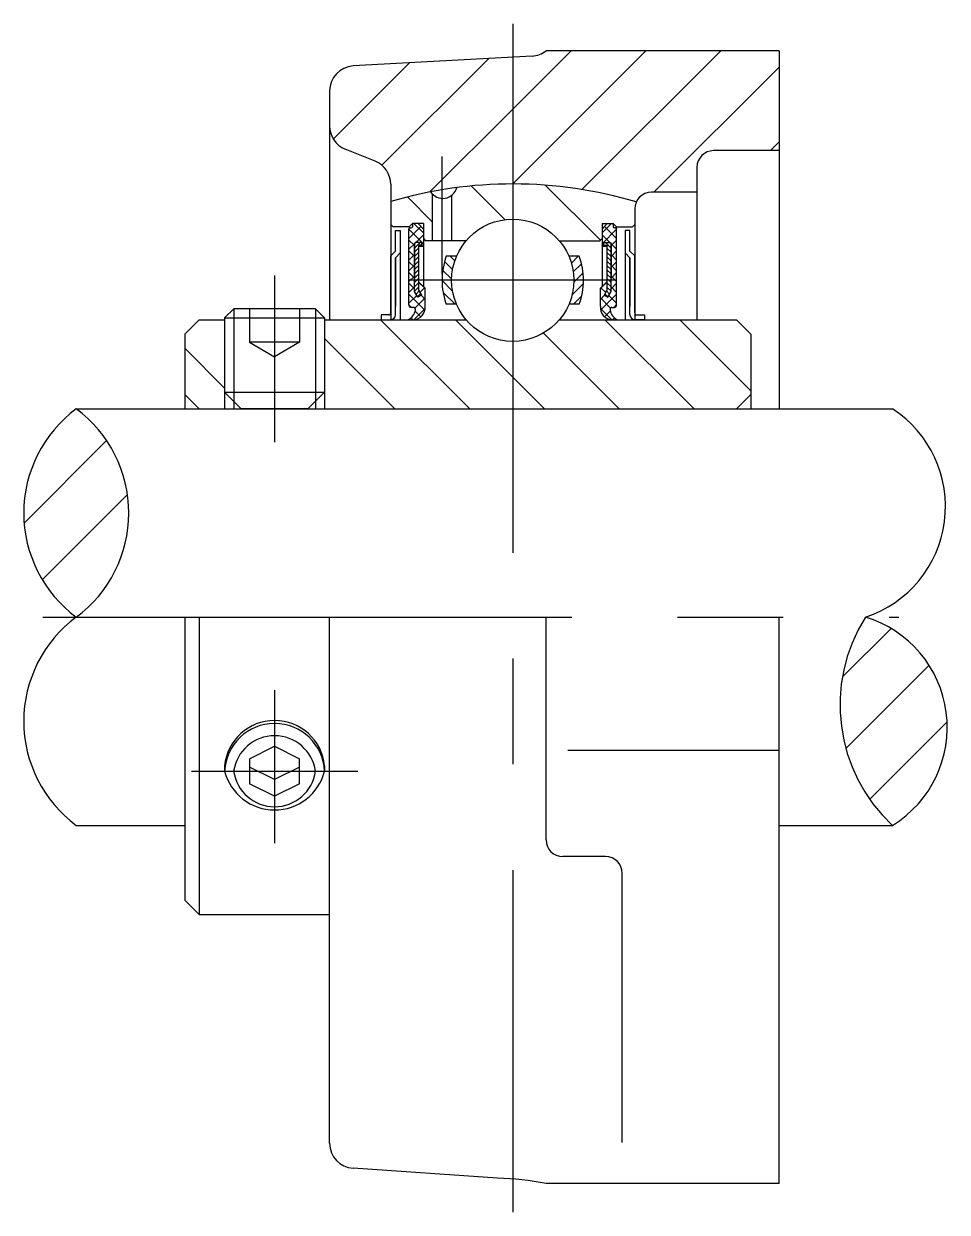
# Model space of a CAD drawing. Extents: x -67 to 151, y -79 to 36.
# Drawn here: x 95.4 to 150.9, y -35.7 to 35.6 of the extents above; entities that cross this region are included whole.
import ezdxf

# ---------------------------------------------------------------- set-up
doc = ezdxf.new("R2010")
doc.units = 0
for name, pattern in [('CENTER', [50.8, 31.75, -6.35, 6.35, -6.35]), ('DASHED', [19.05, 12.7, -6.35]), ('PHANTOM', [63.5, 31.75, -6.35, 6.35, -6.35, 6.35, -6.35])]:
    doc.linetypes.add(name, pattern=pattern)
doc.layers.get('0').update_dxf_attribs({"linetype": 'CONTINUOUS'})
doc.layers.add('CENTER', color=1, linetype='CENTER')

msp = doc.modelspace()

# ---------------------------------------------------------------- linework, layer by layer
at = {"color": 7, "linetype": 'CONTINUOUS'}
for p, q in [((125.946, 33.682), (115.197, 33.083)), ((140.785, 34), (126.785, 34)), ((140.785, 34), (140.785, 12.5)), ((113.785, 31.586), (113.785, 17.853)), ((116.515, 27.377), (114.728, 28.092)), ((140.785, 28), (136.847, 28)), ((135.847, 27), (135.847, 17.853)), ((117.458, 25.984), (117.458, 17.853)), ((119.974, 22.591), (119.974, 25.379)), ((121.129, 22.591), (121.129, 25.331)), ((135.847, 25.5), (133.112, 25.5)), ((132.112, 24.5), (132.112, 17.853)), ((117.603, 23.429), (117.458, 23.573)), ((118.758, 23.631), (118.556, 23.429)), ((119.423, 23.631), (118.758, 23.631)), ((118.758, 23.631), (118.758, 23.432)), ((119.115, 23.631), (118.806, 23.631)), ((119.115, 23.631), (119.423, 23.285)), ((119.423, 23.631), (119.423, 19.841)), ((130.147, 23.631), (130.812, 23.631)), ((130.455, 23.631), (130.147, 23.285)), ((130.147, 23.631), (130.147, 19.841)), ((130.455, 23.631), (130.764, 23.631)), ((130.812, 23.631), (131.014, 23.429)), ((130.812, 23.631), (130.812, 23.432)), ((131.967, 23.429), (132.112, 23.573)), ((118.556, 23.429), (117.603, 23.429)), ((117.746, 21.977), (117.746, 23.214)), ((117.746, 23.214), (118.034, 23.214)), ((117.746, 22.302), (117.746, 23.034)), ((118.034, 23.214), (118.034, 17.853)), ((118.553, 20.44), (118.553, 23.32)), ((118.553, 18.731), (118.553, 23.32)), ((118.621, 23.363), (118.596, 23.363)), ((118.621, 23.363), (118.69, 23.363)), ((119.423, 23.285), (119.423, 22.276)), ((130.147, 23.285), (130.147, 22.276)), ((130.949, 23.363), (130.88, 23.363)), ((130.949, 23.363), (130.974, 23.363)), ((131.014, 23.429), (131.967, 23.429)), ((131.017, 18.731), (131.017, 23.32)), ((131.017, 20.44), (131.017, 23.32)), ((131.536, 23.214), (131.536, 17.853)), ((131.824, 23.214), (131.536, 23.214)), ((131.824, 21.977), (131.824, 23.214)), ((131.824, 22.302), (131.824, 23.034)), ((118.885, 19.551), (118.885, 22.407)), ((118.885, 22.407), (118.885, 20.342)), ((119.333, 22.496), (118.975, 22.496)), ((119.333, 22.496), (118.975, 22.496)), ((119.135, 22.292), (119.135, 19.627)), ((119.135, 22.286), (119.135, 22.192)), ((119.135, 22.276), (119.423, 22.276)), ((119.423, 22.276), (119.135, 22.276)), ((119.333, 22.322), (119.171, 22.322)), ((119.333, 22.322), (119.333, 22.496)), ((119.333, 22.496), (119.333, 22.322)), ((119.423, 22.721), (119.553, 22.591)), ((121.983, 22.591), (119.553, 22.591)), ((127.587, 22.591), (130.017, 22.591)), ((130.147, 22.721), (130.017, 22.591)), ((130.147, 22.276), (130.435, 22.276)), ((130.435, 22.276), (130.147, 22.276)), ((130.237, 22.496), (130.595, 22.496)), ((130.237, 22.496), (130.595, 22.496)), ((130.237, 22.496), (130.237, 22.322)), ((130.237, 22.322), (130.237, 22.496)), ((130.237, 22.322), (130.399, 22.322)), ((130.435, 22.292), (130.435, 19.627)), ((130.435, 22.286), (130.435, 22.192)), ((130.685, 22.407), (130.685, 20.342)), ((130.685, 19.551), (130.685, 22.407)), ((117.746, 21.977), (117.458, 21.69)), ((117.458, 18.256), (117.458, 21.69)), ((117.746, 21.571), (118.034, 21.858)), ((117.746, 18.141), (117.746, 21.571)), ((117.746, 18.757), (117.746, 21.571)), ((117.746, 18.757), (117.746, 21.571)), ((117.746, 21.571), (117.746, 18.642)), ((121.412, 21.667), (120.792, 21.667)), ((128.778, 21.667), (128.158, 21.667)), ((131.824, 21.571), (131.536, 21.858)), ((131.824, 21.977), (132.112, 21.69)), ((131.824, 21.571), (131.824, 18.642)), ((131.824, 18.141), (131.824, 21.571)), ((131.824, 18.757), (131.824, 21.571)), ((131.824, 18.757), (131.824, 21.571)), ((132.112, 18.256), (132.112, 21.69)), ((119.523, 19.741), (119.135, 20.129)), ((130.047, 19.741), (130.435, 20.129)), ((119.081, 19.211), (118.885, 19.551)), ((119.302, 19.33), (119.081, 19.211)), ((119.135, 19.627), (119.135, 19.619)), ((119.135, 19.619), (119.302, 19.33)), ((119.523, 18.653), (119.523, 19.741)), ((130.047, 18.653), (130.047, 19.741)), ((130.435, 19.619), (130.268, 19.33)), ((130.268, 19.33), (130.489, 19.211)), ((130.435, 19.627), (130.435, 19.619)), ((130.489, 19.211), (130.685, 19.551)), ((118.807, 18.594), (118.69, 18.594)), ((121.412, 18.778), (120.792, 18.778)), ((128.778, 18.778), (128.158, 18.778)), ((130.763, 18.594), (130.88, 18.594)), ((105.085, 16.987), (105.952, 17.853)), ((105.952, 17.853), (107.485, 17.853)), ((108.027, 18.5), (107.485, 17.958)), ((107.485, 17.958), (113.485, 17.958)), ((107.485, 17.958), (107.485, 13.5)), ((112.944, 18.5), (108.027, 18.5)), ((112.944, 18.5), (113.485, 17.958)), ((113.485, 17.958), (113.485, 13.5)), ((113.485, 17.853), (121.983, 17.853)), ((116.883, 18.141), (116.883, 17.853)), ((117.343, 18.141), (116.883, 18.141)), ((116.883, 17.853), (117.458, 17.853)), ((127.587, 17.853), (138.218, 17.853)), ((132.687, 17.853), (132.112, 17.853)), ((132.227, 18.141), (132.687, 18.141)), ((132.687, 18.141), (132.687, 17.853)), ((138.218, 17.853), (139.085, 16.987)), ((105.085, 16.987), (105.085, 12.5)), ((139.085, 16.987), (139.085, 12.5)), ((105.085, 13.367), (105.952, 12.5)), ((107.485, 13.5), (113.485, 13.5)), ((107.485, 13.5), (108.485, 12.5)), ((108.027, 12.958), (108.027, 12.5)), ((113.485, 13.5), (112.485, 12.5)), ((112.944, 12.958), (112.944, 12.5)), ((138.218, 12.5), (139.085, 13.367)), ((105.085, 12.5), (140.78, 12.5)), ((112.485, 12.5), (108.485, 12.5)), ((105.085, 0), (105.085, -16.987)), ((105.952, 0), (105.952, -17.853)), ((113.785, -31.586), (113.785, 0)), ((126.785, -13.377), (126.785, 0)), ((140.785, -34), (140.785, 0)), ((108.985, -8.5), (110.485, -7.75)), ((110.485, -7.75), (111.985, -8.5)), ((108.985, -8.5), (108.985, -10)), ((111.985, -10), (111.985, -8.5)), ((107.485, -8.927), (107.485, -9.25)), ((110.485, -9.75), (108.985, -9)), ((111.985, -9), (110.485, -9.75)), ((113.485, -8.927), (113.485, -9.25)), ((110.485, -9.75), (110.485, -10.75)), ((110.485, -10.75), (108.985, -10)), ((111.985, -10), (110.485, -10.75)), ((130.358, -14.377), (127.785, -14.377)), ((131.358, -31.536), (131.358, -15.377)), ((105.085, -16.987), (105.952, -17.853)), ((105.952, -17.853), (113.785, -17.853)), ((123.873, -33.682), (115.197, -33.083)), ((140.785, -34), (126.785, -34))]:
    msp.add_line(p, q, dxfattribs=at)
at = {"color": 3, "linetype": 'CONTINUOUS'}
for p, q in [((116.93, 27.127), (123.339, 33.536)), ((124.785, 30.492), (128.293, 34)), ((124.785, 26.002), (132.783, 34)), ((128.939, 25.666), (137.273, 34)), ((114.009, 28.696), (118.584, 33.272)), ((133.263, 25.5), (140.785, 33.022)), ((119.813, 25.52), (124.785, 30.492)), ((140.253, 28), (140.785, 28.532)), ((124.314, 23.861), (122.294, 25.88)), ((124.783, 26), (124.785, 26.002)), ((130.045, 22.619), (126.738, 25.927)), ((119.974, 23.71), (118.464, 25.22)), ((118.758, 23.587), (118.802, 23.631)), ((119.423, 23.061), (118.852, 23.631)), ((130.147, 23.061), (130.718, 23.631)), ((130.812, 23.587), (130.768, 23.631)), ((118.553, 22.733), (119.273, 23.453)), ((119.423, 22.412), (118.553, 23.282)), ((118.964, 22.496), (119.423, 22.954)), ((130.147, 22.412), (131.017, 23.282)), ((130.606, 22.496), (130.147, 22.954)), ((131.017, 22.733), (130.297, 23.453)), ((118.885, 22.301), (118.553, 22.634)), ((118.553, 22.084), (118.885, 22.417)), ((118.885, 22.417), (118.964, 22.496)), ((118.885, 22.157), (119.224, 22.496)), ((118.885, 21.898), (119.135, 22.148)), ((119.309, 22.322), (119.333, 22.346)), ((119.393, 22.276), (119.423, 22.306)), ((130.177, 22.276), (130.147, 22.306)), ((130.261, 22.322), (130.237, 22.346)), ((130.685, 22.157), (130.346, 22.496)), ((130.685, 21.898), (130.435, 22.148)), ((130.685, 22.417), (130.606, 22.496)), ((130.685, 22.301), (131.017, 22.634)), ((131.017, 22.084), (130.685, 22.417)), ((118.885, 21.653), (118.553, 21.985)), ((118.553, 21.436), (118.885, 21.768)), ((118.885, 21.638), (119.135, 21.888)), ((118.885, 21.379), (119.135, 21.629)), ((121.305, 21.385), (121.024, 21.667)), ((128.306, 21.253), (128.72, 21.667)), ((130.685, 21.638), (130.435, 21.888)), ((130.685, 21.379), (130.435, 21.629)), ((130.685, 21.653), (131.017, 21.985)), ((131.017, 21.436), (130.685, 21.768)), ((118.885, 21.004), (118.553, 21.336)), ((118.553, 20.787), (118.885, 21.119)), ((118.885, 21.119), (119.135, 21.37)), ((118.885, 20.86), (119.135, 21.11)), ((118.885, 20.6), (119.135, 20.851)), ((121.117, 20.277), (120.58, 20.814)), ((121.174, 20.869), (120.691, 21.351)), ((128.42, 20.719), (128.915, 21.213)), ((130.685, 21.119), (130.435, 21.37)), ((130.685, 20.86), (130.435, 21.11)), ((130.685, 20.6), (130.435, 20.851)), ((130.685, 21.004), (131.017, 21.336)), ((131.017, 20.787), (130.685, 21.119)), ((118.885, 20.356), (118.553, 20.688)), ((118.553, 20.139), (118.885, 20.471)), ((118.885, 19.707), (118.553, 20.039)), ((118.885, 20.341), (119.135, 20.591)), ((118.885, 20.082), (119.135, 20.332)), ((118.885, 19.822), (119.135, 20.072)), ((119.523, 19.717), (119.135, 20.105)), ((119.135, 20.072), (119.163, 20.101)), ((121.174, 19.571), (120.538, 20.207)), ((128.349, 19.35), (129.027, 20.029)), ((128.452, 20.102), (128.572, 20.222)), ((128.572, 20.222), (129.009, 20.659)), ((130.047, 19.717), (130.435, 20.105)), ((130.435, 20.072), (130.407, 20.101)), ((130.685, 20.341), (130.435, 20.591)), ((130.685, 20.082), (130.435, 20.332)), ((130.685, 19.822), (130.435, 20.072)), ((130.685, 20.356), (131.017, 20.688)), ((131.017, 20.139), (130.685, 20.471)), ((130.685, 19.707), (131.017, 20.039)), ((118.553, 19.49), (118.885, 19.822)), ((119.512, 18.431), (118.553, 19.391)), ((118.553, 18.841), (119.023, 19.312)), ((118.885, 19.563), (119.135, 19.813)), ((118.976, 19.394), (119.159, 19.577)), ((119.07, 19.23), (119.254, 19.413)), ((119.206, 19.495), (119.488, 19.776)), ((119.523, 19.069), (119.276, 19.316)), ((121.319, 18.778), (120.601, 19.496)), ((128.425, 18.778), (128.925, 19.278)), ((130.047, 19.069), (130.294, 19.316)), ((130.058, 18.431), (131.017, 19.391)), ((130.364, 19.495), (130.082, 19.776)), ((130.5, 19.23), (130.316, 19.413)), ((130.595, 19.394), (130.411, 19.577)), ((130.685, 19.563), (130.435, 19.813)), ((131.017, 18.841), (130.547, 19.312)), ((131.017, 19.49), (130.685, 19.822)), ((118.701, 18.594), (118.553, 18.742)), ((118.908, 18.549), (119.523, 19.163)), ((130.662, 18.549), (130.047, 19.163)), ((130.869, 18.594), (131.017, 18.742)), ((108.027, 18.5), (108.027, 12.958)), ((112.944, 18.5), (112.944, 12.958)), ((122.204, 12.5), (116.851, 17.853)), ((118.793, 17.853), (118.679, 17.967)), ((118.864, 17.856), (119.524, 18.516)), ((119.27, 18.025), (118.929, 18.365)), ((124.785, 14.409), (121.341, 17.853)), ((130.706, 17.856), (130.046, 18.516)), ((130.3, 18.025), (130.641, 18.365)), ((135.674, 12.5), (130.321, 17.853)), ((130.777, 17.853), (130.891, 17.967)), ((139.085, 13.579), (134.811, 17.853)), ((117.714, 12.5), (113.485, 16.729)), ((131.184, 12.5), (126.632, 17.052)), ((107.485, 13.748), (105.085, 16.148)), ((126.694, 12.5), (124.785, 14.409)), ((107.485, 13.5), (107.485, 12.5)), ((113.485, 13.5), (113.485, 12.5))]:
    msp.add_line(p, q, dxfattribs=at)
at = {"color": 3, "linetype": 'DASHED'}
for p, q in [((108.985, 18.5), (108.985, 16.5)), ((110.485, 18.5), (110.485, 16.5)), ((111.985, 18.5), (111.985, 16.5)), ((111.985, 16.5), (108.985, 16.5)), ((108.985, 16.5), (110.485, 15.634)), ((111.985, 16.5), (110.485, 15.634)), ((140.785, -8), (126.785, -8))]:
    msp.add_line(p, q, dxfattribs=at)
at = {"color": 3, "linetype": 'PHANTOM'}
for p, q in [((98.577, 12.5), (105.085, 12.5)), ((139.085, 12.5), (147.589, 12.5)), ((95.447, 5.644), (100.4, 10.598)), ((96.536, 2.243), (101.651, 7.358)), ((144.58, -3.594), (147.498, -0.676)), ((144.785, -7.879), (149.78, -2.884)), ((146.221, -10.933), (150.865, -6.289)), ((98.577, -12.5), (105.085, -12.5)), ((140.785, -12.5), (147.589, -12.5))]:
    msp.add_line(p, q, dxfattribs=at)
at = {"color": 7, "linetype": 'CONTINUOUS'}
for points in [[(118.596, 23.363, 0), (118.595, 23.363, 0), (118.595, 23.363, 0), (118.594, 23.363, 0), (118.594, 23.363, 0), (118.593, 23.363, 0), (118.593, 23.363, 0), (118.592, 23.363, 0), (118.592, 23.363, 0), (118.591, 23.363, 0), (118.591, 23.363, 0), (118.59, 23.363, 0), (118.589, 23.363, 0), (118.589, 23.363, 0), (118.588, 23.363, 0), (118.588, 23.363, 0), (118.587, 23.362, 0), (118.587, 23.362, 0), (118.586, 23.362, 0), (118.586, 23.362, 0), (118.585, 23.362, 0), (118.585, 23.362, 0), (118.584, 23.362, 0), (118.584, 23.361, 0), (118.583, 23.361, 0), (118.583, 23.361, 0), (118.582, 23.361, 0), (118.582, 23.361, 0), (118.581, 23.361, 0), (118.581, 23.36, 0), (118.58, 23.36, 0), (118.58, 23.36, 0), (118.579, 23.36, 0), (118.579, 23.36, 0), (118.578, 23.36, 0), (118.578, 23.359, 0), (118.577, 23.359, 0), (118.577, 23.359, 0), (118.576, 23.359, 0), (118.576, 23.358, 0), (118.575, 23.358, 0), (118.575, 23.358, 0), (118.575, 23.358, 0), (118.574, 23.357, 0), (118.574, 23.357, 0), (118.573, 23.357, 0), (118.573, 23.357, 0), (118.572, 23.356, 0), (118.572, 23.356, 0), (118.571, 23.356, 0), (118.571, 23.355, 0), (118.571, 23.355, 0), (118.57, 23.355, 0), (118.57, 23.354, 0), (118.569, 23.354, 0), (118.569, 23.354, 0), (118.568, 23.353, 0), (118.568, 23.353, 0), (118.568, 23.353, 0), (118.567, 23.352, 0), (118.567, 23.352, 0), (118.566, 23.352, 0), (118.566, 23.351, 0), (118.566, 23.351, 0), (118.565, 23.351, 0), (118.565, 23.35, 0), (118.565, 23.35, 0), (118.564, 23.349, 0), (118.564, 23.349, 0), (118.563, 23.349, 0), (118.563, 23.348, 0), (118.563, 23.348, 0), (118.562, 23.347, 0), (118.562, 23.347, 0), (118.562, 23.347, 0), (118.561, 23.346, 0), (118.561, 23.346, 0), (118.561, 23.345, 0), (118.561, 23.345, 0), (118.56, 23.345, 0), (118.56, 23.344, 0), (118.56, 23.344, 0), (118.559, 23.343, 0), (118.559, 23.343, 0), (118.559, 23.342, 0), (118.559, 23.342, 0), (118.558, 23.341, 0), (118.558, 23.341, 0), (118.558, 23.34, 0), (118.558, 23.34, 0), (118.557, 23.34, 0), (118.557, 23.339, 0), (118.557, 23.338, 0), (118.557, 23.338, 0), (118.556, 23.337, 0), (118.556, 23.337, 0), (118.556, 23.337, 0), (118.556, 23.336, 0), (118.556, 23.336, 0), (118.555, 23.335, 0), (118.555, 23.335, 0), (118.555, 23.334, 0), (118.555, 23.334, 0), (118.555, 23.333, 0), (118.555, 23.333, 0), (118.554, 23.332, 0), (118.554, 23.332, 0), (118.554, 23.331, 0), (118.554, 23.331, 0), (118.554, 23.33, 0), (118.554, 23.329, 0), (118.554, 23.329, 0), (118.553, 23.328, 0), (118.553, 23.328, 0), (118.553, 23.327, 0), (118.553, 23.327, 0), (118.553, 23.326, 0), (118.553, 23.326, 0), (118.553, 23.325, 0), (118.553, 23.325, 0), (118.553, 23.324, 0), (118.553, 23.324, 0), (118.553, 23.323, 0), (118.553, 23.323, 0), (118.553, 23.322, 0), (118.553, 23.322, 0), (118.553, 23.321, 0), (118.553, 23.321, 0), (118.553, 23.32, 0)], [(130.974, 23.363, 0), (130.975, 23.363, 0), (130.975, 23.363, 0), (130.976, 23.363, 0), (130.976, 23.363, 0), (130.977, 23.363, 0), (130.977, 23.363, 0), (130.978, 23.363, 0), (130.978, 23.363, 0), (130.979, 23.363, 0), (130.98, 23.363, 0), (130.98, 23.363, 0), (130.981, 23.363, 0), (130.981, 23.363, 0), (130.982, 23.363, 0), (130.982, 23.363, 0), (130.983, 23.362, 0), (130.983, 23.362, 0), (130.984, 23.362, 0), (130.984, 23.362, 0), (130.985, 23.362, 0), (130.985, 23.362, 0), (130.986, 23.362, 0), (130.986, 23.361, 0), (130.987, 23.361, 0), (130.987, 23.361, 0), (130.988, 23.361, 0), (130.988, 23.361, 0), (130.989, 23.361, 0), (130.989, 23.36, 0), (130.99, 23.36, 0), (130.99, 23.36, 0), (130.991, 23.36, 0), (130.991, 23.36, 0), (130.992, 23.36, 0), (130.992, 23.359, 0), (130.993, 23.359, 0), (130.993, 23.359, 0), (130.994, 23.359, 0), (130.994, 23.358, 0), (130.995, 23.358, 0), (130.995, 23.358, 0), (130.996, 23.358, 0), (130.996, 23.357, 0), (130.996, 23.357, 0), (130.997, 23.357, 0), (130.997, 23.357, 0), (130.998, 23.356, 0), (130.998, 23.356, 0), (130.999, 23.356, 0), (130.999, 23.355, 0), (131, 23.355, 0), (131, 23.355, 0), (131, 23.354, 0), (131.001, 23.354, 0), (131.001, 23.354, 0), (131.002, 23.353, 0), (131.002, 23.353, 0), (131.002, 23.353, 0), (131.003, 23.352, 0), (131.003, 23.352, 0), (131.004, 23.352, 0), (131.004, 23.351, 0), (131.004, 23.351, 0), (131.005, 23.351, 0), (131.005, 23.35, 0), (131.006, 23.35, 0), (131.006, 23.349, 0), (131.006, 23.349, 0), (131.007, 23.349, 0), (131.007, 23.348, 0), (131.007, 23.348, 0), (131.008, 23.347, 0), (131.008, 23.347, 0), (131.008, 23.347, 0), (131.009, 23.346, 0), (131.009, 23.346, 0), (131.009, 23.345, 0), (131.01, 23.345, 0), (131.01, 23.345, 0), (131.01, 23.344, 0), (131.01, 23.344, 0), (131.011, 23.343, 0), (131.011, 23.343, 0), (131.011, 23.342, 0), (131.012, 23.342, 0), (131.012, 23.341, 0), (131.012, 23.341, 0), (131.012, 23.34, 0), (131.013, 23.34, 0), (131.013, 23.34, 0), (131.013, 23.339, 0), (131.013, 23.338, 0), (131.013, 23.338, 0), (131.014, 23.337, 0), (131.014, 23.337, 0), (131.014, 23.337, 0), (131.014, 23.336, 0), (131.015, 23.336, 0), (131.015, 23.335, 0), (131.015, 23.335, 0), (131.015, 23.334, 0), (131.015, 23.334, 0), (131.015, 23.333, 0), (131.016, 23.333, 0), (131.016, 23.332, 0), (131.016, 23.332, 0), (131.016, 23.331, 0), (131.016, 23.331, 0), (131.016, 23.33, 0), (131.016, 23.329, 0), (131.016, 23.329, 0), (131.017, 23.328, 0), (131.017, 23.328, 0), (131.017, 23.327, 0), (131.017, 23.327, 0), (131.017, 23.326, 0), (131.017, 23.326, 0), (131.017, 23.325, 0), (131.017, 23.325, 0), (131.017, 23.324, 0), (131.017, 23.324, 0), (131.017, 23.323, 0), (131.017, 23.323, 0), (131.017, 23.322, 0), (131.017, 23.322, 0), (131.017, 23.321, 0), (131.017, 23.321, 0), (131.017, 23.32, 0)], [(118.975, 22.496, 0), (118.974, 22.496, 0), (118.972, 22.496, 0), (118.971, 22.496, 0), (118.97, 22.496, 0), (118.969, 22.496, 0), (118.968, 22.496, 0), (118.967, 22.496, 0), (118.966, 22.496, 0), (118.965, 22.496, 0), (118.964, 22.496, 0), (118.963, 22.496, 0), (118.961, 22.495, 0), (118.96, 22.495, 0), (118.959, 22.495, 0), (118.958, 22.495, 0), (118.957, 22.495, 0), (118.956, 22.494, 0), (118.955, 22.494, 0), (118.954, 22.494, 0), (118.953, 22.494, 0), (118.952, 22.494, 0), (118.951, 22.493, 0), (118.95, 22.493, 0), (118.949, 22.493, 0), (118.948, 22.492, 0), (118.946, 22.492, 0), (118.945, 22.491, 0), (118.944, 22.491, 0), (118.943, 22.491, 0), (118.942, 22.49, 0), (118.941, 22.49, 0), (118.94, 22.49, 0), (118.939, 22.489, 0), (118.938, 22.489, 0), (118.937, 22.488, 0), (118.936, 22.488, 0), (118.935, 22.487, 0), (118.934, 22.487, 0), (118.933, 22.486, 0), (118.932, 22.486, 0), (118.931, 22.485, 0), (118.93, 22.485, 0), (118.929, 22.484, 0), (118.928, 22.484, 0), (118.927, 22.483, 0), (118.927, 22.483, 0), (118.926, 22.482, 0), (118.925, 22.481, 0), (118.924, 22.481, 0), (118.923, 22.48, 0), (118.922, 22.479, 0), (118.921, 22.479, 0), (118.92, 22.478, 0), (118.919, 22.477, 0), (118.918, 22.477, 0), (118.918, 22.476, 0), (118.917, 22.475, 0), (118.916, 22.475, 0), (118.915, 22.474, 0), (118.914, 22.473, 0), (118.913, 22.472, 0), (118.913, 22.472, 0), (118.912, 22.471, 0), (118.911, 22.47, 0), (118.91, 22.469, 0), (118.91, 22.468, 0), (118.909, 22.468, 0), (118.908, 22.467, 0), (118.907, 22.466, 0), (118.907, 22.465, 0), (118.906, 22.464, 0), (118.905, 22.463, 0), (118.904, 22.463, 0), (118.904, 22.462, 0), (118.903, 22.461, 0), (118.902, 22.46, 0), (118.902, 22.459, 0), (118.901, 22.458, 0), (118.901, 22.457, 0), (118.9, 22.456, 0), (118.899, 22.456, 0), (118.899, 22.455, 0), (118.898, 22.454, 0), (118.898, 22.453, 0), (118.897, 22.452, 0), (118.896, 22.451, 0), (118.896, 22.45, 0), (118.895, 22.449, 0), (118.895, 22.448, 0), (118.894, 22.447, 0), (118.894, 22.446, 0), (118.893, 22.445, 0), (118.893, 22.444, 0), (118.892, 22.443, 0), (118.892, 22.442, 0), (118.892, 22.441, 0), (118.891, 22.44, 0), (118.891, 22.439, 0), (118.89, 22.438, 0), (118.89, 22.437, 0), (118.89, 22.436, 0), (118.889, 22.435, 0), (118.889, 22.434, 0), (118.889, 22.433, 0), (118.888, 22.431, 0), (118.888, 22.43, 0), (118.888, 22.429, 0), (118.887, 22.428, 0), (118.887, 22.427, 0), (118.887, 22.426, 0), (118.887, 22.425, 0), (118.886, 22.424, 0), (118.886, 22.423, 0), (118.886, 22.422, 0), (118.886, 22.421, 0), (118.886, 22.42, 0), (118.886, 22.419, 0), (118.885, 22.418, 0), (118.885, 22.416, 0), (118.885, 22.415, 0), (118.885, 22.414, 0), (118.885, 22.413, 0), (118.885, 22.412, 0), (118.885, 22.411, 0), (118.885, 22.41, 0), (118.885, 22.409, 0), (118.885, 22.408, 0), (118.885, 22.407, 0)], [(119.171, 22.322, 0), (119.171, 22.322, 0), (119.17, 22.322, 0), (119.17, 22.322, 0), (119.169, 22.322, 0), (119.169, 22.322, 0), (119.168, 22.322, 0), (119.168, 22.322, 0), (119.167, 22.322, 0), (119.167, 22.322, 0), (119.167, 22.322, 0), (119.166, 22.322, 0), (119.166, 22.322, 0), (119.165, 22.322, 0), (119.165, 22.322, 0), (119.164, 22.321, 0), (119.164, 22.321, 0), (119.164, 22.321, 0), (119.163, 22.321, 0), (119.163, 22.321, 0), (119.162, 22.321, 0), (119.162, 22.321, 0), (119.161, 22.321, 0), (119.161, 22.321, 0), (119.161, 22.32, 0), (119.16, 22.32, 0), (119.16, 22.32, 0), (119.159, 22.32, 0), (119.159, 22.32, 0), (119.158, 22.32, 0), (119.158, 22.32, 0), (119.158, 22.319, 0), (119.157, 22.319, 0), (119.157, 22.319, 0), (119.156, 22.319, 0), (119.156, 22.319, 0), (119.156, 22.319, 0), (119.155, 22.318, 0), (119.155, 22.318, 0), (119.154, 22.318, 0), (119.154, 22.318, 0), (119.154, 22.318, 0), (119.153, 22.317, 0), (119.153, 22.317, 0), (119.152, 22.317, 0), (119.152, 22.317, 0), (119.152, 22.316, 0), (119.151, 22.316, 0), (119.151, 22.316, 0), (119.151, 22.316, 0), (119.15, 22.315, 0), (119.15, 22.315, 0), (119.15, 22.315, 0), (119.149, 22.315, 0), (119.149, 22.314, 0), (119.149, 22.314, 0), (119.148, 22.314, 0), (119.148, 22.314, 0), (119.147, 22.313, 0), (119.147, 22.313, 0), (119.147, 22.313, 0), (119.146, 22.312, 0), (119.146, 22.312, 0), (119.146, 22.312, 0), (119.146, 22.311, 0), (119.145, 22.311, 0), (119.145, 22.311, 0), (119.145, 22.311, 0), (119.144, 22.31, 0), (119.144, 22.31, 0), (119.144, 22.309, 0), (119.143, 22.309, 0), (119.143, 22.309, 0), (119.143, 22.308, 0), (119.143, 22.308, 0), (119.142, 22.308, 0), (119.142, 22.308, 0), (119.142, 22.307, 0), (119.142, 22.307, 0), (119.141, 22.306, 0), (119.141, 22.306, 0), (119.141, 22.306, 0), (119.141, 22.305, 0), (119.14, 22.305, 0), (119.14, 22.305, 0), (119.14, 22.304, 0), (119.14, 22.304, 0), (119.139, 22.303, 0), (119.139, 22.303, 0), (119.139, 22.303, 0), (119.139, 22.302, 0), (119.139, 22.302, 0), (119.138, 22.301, 0), (119.138, 22.301, 0), (119.138, 22.301, 0), (119.138, 22.3, 0), (119.138, 22.3, 0), (119.138, 22.299, 0), (119.137, 22.299, 0), (119.137, 22.299, 0), (119.137, 22.298, 0), (119.137, 22.298, 0), (119.137, 22.297, 0), (119.137, 22.297, 0), (119.137, 22.297, 0), (119.136, 22.296, 0), (119.136, 22.296, 0), (119.136, 22.295, 0), (119.136, 22.295, 0), (119.136, 22.294, 0), (119.136, 22.294, 0), (119.136, 22.294, 0), (119.136, 22.293, 0), (119.136, 22.293, 0), (119.136, 22.292, 0), (119.135, 22.292, 0), (119.135, 22.291, 0), (119.135, 22.291, 0), (119.135, 22.29, 0), (119.135, 22.29, 0), (119.135, 22.29, 0), (119.135, 22.289, 0), (119.135, 22.289, 0), (119.135, 22.288, 0), (119.135, 22.288, 0), (119.135, 22.287, 0), (119.135, 22.287, 0), (119.135, 22.287, 0), (119.135, 22.286, 0)], [(130.399, 22.322, 0), (130.4, 22.322, 0), (130.4, 22.322, 0), (130.4, 22.322, 0), (130.401, 22.322, 0), (130.401, 22.322, 0), (130.402, 22.322, 0), (130.402, 22.322, 0), (130.403, 22.322, 0), (130.403, 22.322, 0), (130.403, 22.322, 0), (130.404, 22.322, 0), (130.404, 22.322, 0), (130.405, 22.322, 0), (130.405, 22.322, 0), (130.406, 22.321, 0), (130.406, 22.321, 0), (130.407, 22.321, 0), (130.407, 22.321, 0), (130.407, 22.321, 0), (130.408, 22.321, 0), (130.408, 22.321, 0), (130.409, 22.321, 0), (130.409, 22.321, 0), (130.41, 22.32, 0), (130.41, 22.32, 0), (130.41, 22.32, 0), (130.411, 22.32, 0), (130.411, 22.32, 0), (130.412, 22.32, 0), (130.412, 22.32, 0), (130.412, 22.319, 0), (130.413, 22.319, 0), (130.413, 22.319, 0), (130.414, 22.319, 0), (130.414, 22.319, 0), (130.414, 22.319, 0), (130.415, 22.318, 0), (130.415, 22.318, 0), (130.416, 22.318, 0), (130.416, 22.318, 0), (130.416, 22.318, 0), (130.417, 22.317, 0), (130.417, 22.317, 0), (130.418, 22.317, 0), (130.418, 22.317, 0), (130.418, 22.316, 0), (130.419, 22.316, 0), (130.419, 22.316, 0), (130.419, 22.316, 0), (130.42, 22.315, 0), (130.42, 22.315, 0), (130.421, 22.315, 0), (130.421, 22.315, 0), (130.421, 22.314, 0), (130.422, 22.314, 0), (130.422, 22.314, 0), (130.422, 22.314, 0), (130.423, 22.313, 0), (130.423, 22.313, 0), (130.423, 22.313, 0), (130.424, 22.312, 0), (130.424, 22.312, 0), (130.424, 22.312, 0), (130.425, 22.311, 0), (130.425, 22.311, 0), (130.425, 22.311, 0), (130.425, 22.311, 0), (130.426, 22.31, 0), (130.426, 22.31, 0), (130.426, 22.309, 0), (130.427, 22.309, 0), (130.427, 22.309, 0), (130.427, 22.308, 0), (130.427, 22.308, 0), (130.428, 22.308, 0), (130.428, 22.308, 0), (130.428, 22.307, 0), (130.428, 22.307, 0), (130.429, 22.306, 0), (130.429, 22.306, 0), (130.429, 22.306, 0), (130.429, 22.305, 0), (130.43, 22.305, 0), (130.43, 22.305, 0), (130.43, 22.304, 0), (130.43, 22.304, 0), (130.431, 22.303, 0), (130.431, 22.303, 0), (130.431, 22.303, 0), (130.431, 22.302, 0), (130.431, 22.302, 0), (130.432, 22.301, 0), (130.432, 22.301, 0), (130.432, 22.301, 0), (130.432, 22.3, 0), (130.432, 22.3, 0), (130.432, 22.299, 0), (130.433, 22.299, 0), (130.433, 22.299, 0), (130.433, 22.298, 0), (130.433, 22.298, 0), (130.433, 22.297, 0), (130.433, 22.297, 0), (130.434, 22.297, 0), (130.434, 22.296, 0), (130.434, 22.296, 0), (130.434, 22.295, 0), (130.434, 22.295, 0), (130.434, 22.294, 0), (130.434, 22.294, 0), (130.434, 22.294, 0), (130.434, 22.293, 0), (130.434, 22.293, 0), (130.435, 22.292, 0), (130.435, 22.292, 0), (130.435, 22.291, 0), (130.435, 22.291, 0), (130.435, 22.29, 0), (130.435, 22.29, 0), (130.435, 22.29, 0), (130.435, 22.289, 0), (130.435, 22.289, 0), (130.435, 22.288, 0), (130.435, 22.288, 0), (130.435, 22.287, 0), (130.435, 22.287, 0), (130.435, 22.287, 0), (130.435, 22.286, 0)], [(130.595, 22.496, 0), (130.597, 22.496, 0), (130.598, 22.496, 0), (130.599, 22.496, 0), (130.6, 22.496, 0), (130.601, 22.496, 0), (130.602, 22.496, 0), (130.603, 22.496, 0), (130.604, 22.496, 0), (130.605, 22.496, 0), (130.606, 22.496, 0), (130.608, 22.496, 0), (130.609, 22.495, 0), (130.61, 22.495, 0), (130.611, 22.495, 0), (130.612, 22.495, 0), (130.613, 22.495, 0), (130.614, 22.494, 0), (130.615, 22.494, 0), (130.616, 22.494, 0), (130.617, 22.494, 0), (130.618, 22.494, 0), (130.619, 22.493, 0), (130.62, 22.493, 0), (130.622, 22.493, 0), (130.623, 22.492, 0), (130.624, 22.492, 0), (130.625, 22.491, 0), (130.626, 22.491, 0), (130.627, 22.491, 0), (130.628, 22.49, 0), (130.629, 22.49, 0), (130.63, 22.49, 0), (130.631, 22.489, 0), (130.632, 22.489, 0), (130.633, 22.488, 0), (130.634, 22.488, 0), (130.635, 22.487, 0), (130.636, 22.487, 0), (130.637, 22.486, 0), (130.638, 22.486, 0), (130.639, 22.485, 0), (130.64, 22.485, 0), (130.641, 22.484, 0), (130.642, 22.484, 0), (130.643, 22.483, 0), (130.644, 22.483, 0), (130.644, 22.482, 0), (130.645, 22.481, 0), (130.646, 22.481, 0), (130.647, 22.48, 0), (130.648, 22.479, 0), (130.649, 22.479, 0), (130.65, 22.478, 0), (130.651, 22.477, 0), (130.652, 22.477, 0), (130.652, 22.476, 0), (130.653, 22.475, 0), (130.654, 22.475, 0), (130.655, 22.474, 0), (130.656, 22.473, 0), (130.657, 22.472, 0), (130.657, 22.472, 0), (130.658, 22.471, 0), (130.659, 22.47, 0), (130.66, 22.469, 0), (130.661, 22.468, 0), (130.661, 22.468, 0), (130.662, 22.467, 0), (130.663, 22.466, 0), (130.663, 22.465, 0), (130.664, 22.464, 0), (130.665, 22.463, 0), (130.666, 22.463, 0), (130.666, 22.462, 0), (130.667, 22.461, 0), (130.668, 22.46, 0), (130.668, 22.459, 0), (130.669, 22.458, 0), (130.67, 22.457, 0), (130.67, 22.456, 0), (130.671, 22.456, 0), (130.671, 22.455, 0), (130.672, 22.454, 0), (130.673, 22.453, 0), (130.673, 22.452, 0), (130.674, 22.451, 0), (130.674, 22.45, 0), (130.675, 22.449, 0), (130.675, 22.448, 0), (130.676, 22.447, 0), (130.676, 22.446, 0), (130.677, 22.445, 0), (130.677, 22.444, 0), (130.678, 22.443, 0), (130.678, 22.442, 0), (130.678, 22.441, 0), (130.679, 22.44, 0), (130.679, 22.439, 0), (130.68, 22.438, 0), (130.68, 22.437, 0), (130.68, 22.436, 0), (130.681, 22.435, 0), (130.681, 22.434, 0), (130.681, 22.433, 0), (130.682, 22.431, 0), (130.682, 22.43, 0), (130.682, 22.429, 0), (130.683, 22.428, 0), (130.683, 22.427, 0), (130.683, 22.426, 0), (130.683, 22.425, 0), (130.684, 22.424, 0), (130.684, 22.423, 0), (130.684, 22.422, 0), (130.684, 22.421, 0), (130.684, 22.42, 0), (130.685, 22.419, 0), (130.685, 22.418, 0), (130.685, 22.416, 0), (130.685, 22.415, 0), (130.685, 22.414, 0), (130.685, 22.413, 0), (130.685, 22.412, 0), (130.685, 22.411, 0), (130.685, 22.41, 0), (130.685, 22.409, 0), (130.685, 22.408, 0), (130.685, 22.407, 0)]]:
    msp.add_polyline3d(points, dxfattribs=at)
msp.add_circle((124.785, 20.222), 3.669, dxfattribs=at)
for centre, radius, start, end in [((125.858, 35.179), 1.5, 273.36646, 308.18282), ((115.285, 31.586), 1.5, 93.36646, 180), ((115.285, 29.485), 1.5, 180, 248.19859), ((136.847, 27), 1, 90, 180), ((115.958, 25.984), 1.5, 0, 68.19859), ((124.785, 0), 26, 73.42099, 106.36745), ((120.579, 26.006), 0.871, 213.31009, 345.0662), ((133.112, 24.5), 1, 90, 180), ((118.69, 23.432), 0.0685, 270, 0), ((130.88, 23.432), 0.0685, 180, 270), ((124.785, 20.222), 4.247, 160.11484, 199.88516), ((124.785, 20.222), 4.247, 340.11484, 19.88516), ((118.69, 18.731), 0.137, 180, 270), ((118.807, 18.457), 0.137, 351.31685, 90), ((118.801, 18.579), 0.726, 272.16293, 5.87886), ((130.769, 18.579), 0.726, 174.12114, 267.83707), ((130.763, 18.457), 0.137, 90, 188.68315), ((130.88, 18.731), 0.137, 270, 0), ((117.343, 18.256), 0.115, 270, 0), ((117.458, 18.141), 0.288, 270, 0), ((118.231, 18.527), 0.717, 290.02006, 352.71352), ((131.339, 18.527), 0.717, 187.28648, 249.97994), ((132.112, 18.141), 0.288, 180, 270), ((132.227, 18.256), 0.115, 180, 270), ((110.485, -9.216), 3.014, 5.50006, 174.49994), ((110.485, -9.384), 3.003, 2.5608, 177.4392), ((110.485, -8.48), 3.097, 194.39314, 345.60686), ((127.785, -13.377), 1, 180, 270), ((130.358, -15.377), 1, 0, 90), ((115.285, -31.586), 1.5, 180, 266.63354), ((123.636, -49.326), 15.646, 78.3895, 89.13223)]:
    msp.add_arc(centre, radius, start, end, dxfattribs=at)
at = {"color": 3, "linetype": 'PHANTOM'}
for centre, radius, start, end in [((103.193, 6.25), 7.77, 126.45098, 233.54902), ((93.96, 6.25), 7.77, 306.45098, 53.54902), ((143.774, 6.639), 6.993, 288.29581, 56.93796), ((103.193, -6.25), 7.77, 126.45098, 233.54902), ((154.282, -5.278), 9.847, 147.58885, 227.17737), ((143.959, -6.615), 6.914, 301.66758, 73.09865)]:
    msp.add_arc(centre, radius, start, end, dxfattribs=at)
at = {"color": 3, "linetype": 'CONTINUOUS'}
for centre, start, end in [((110.485, -9.605), 8.21319, 171.78681), ((110.485, -8.895), 188.21319, 351.78681)]:
    msp.add_arc(centre, 2.484, start, end, dxfattribs=at)
at = {"layer": 'CENTER', "color": 1, "linetype": 'CENTER'}
for p, q in [((124.785, 35.617), (124.785, -35.722)), ((120.551, 20.591), (120.551, 27.653)), ((110.485, 20.5), (110.485, 10.5)), ((131.032, 20.222), (118.538, 20.222)), ((96.577, 0), (147.969, 0)), ((110.485, -4.381), (110.485, -13.577)), ((105.485, -9.25), (115.485, -9.25))]:
    msp.add_line(p, q, dxfattribs=at)

doc.saveas('drawing.dxf')
